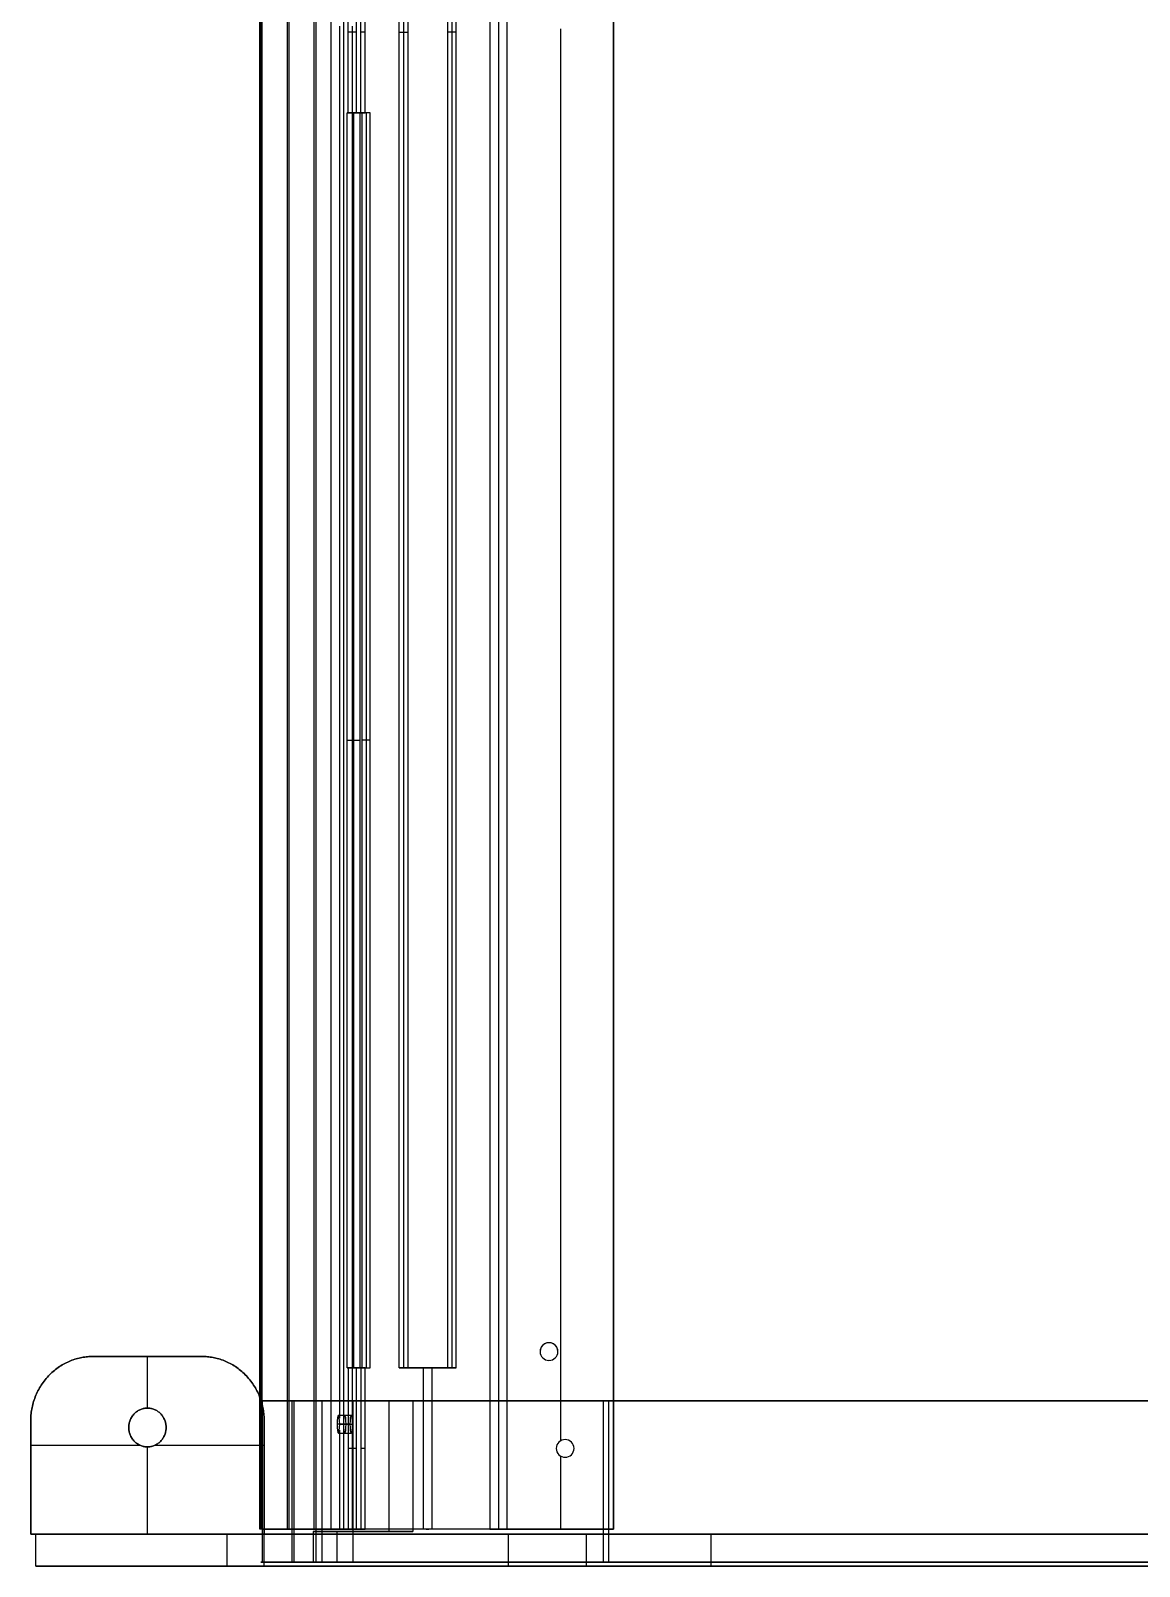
# Model space of a CAD drawing. Header units: millimetres. Extents: x -1488 to 3198, y -4194 to 3775.
# Drawn here: x -1488.2 to -1144.9, y -4194.1 to -3718.4 of the extents above; entities that cross this region are included whole.
import ezdxf

# ---------------------------------------------------------------- set-up
doc = ezdxf.new("R2010")
doc.units = ezdxf.units.MM
doc.header["$MEASUREMENT"] = 0
doc.layers.add('Domyślny', color=7, linetype='Continuous', true_color=0x000000)
doc.layers.add('Warstwa 01', color=7, linetype='Continuous', true_color=0xffffff)

# ---------------------------------------------------------------- blocks, each defined once
blk = doc.blocks.new('blacha nona tylna awki Soft 02.412 SC')
at = {"layer": 'Domyślny'}
for p, q in [((-902.5, 99.2, -96.47), (902.5, 99.2, -96.47)), ((902.5, 96.52, -63.58), (-902.5, 96.52, -63.58)), ((437.75, 98.85, -79.88), (875.18, 98.85, -79.88)), ((844.75, 94.39, -76.96), (844.75, 98.35, -76.39)), ((847.5, 98.74, -79.11), (847.5, 94.78, -79.68)), ((847.5, 94.78, -79.68), (847.5, 98.74, -79.11)), ((847.5, 94, -74.23), (847.5, 97.96, -73.67)), ((847.5, 94, -74.23), (847.5, 97.96, -73.67)), ((850.25, 94.39, -76.96), (850.25, 98.35, -76.39)), ((874.75, 95.1, -81.91), (874.75, 99.06, -81.34)), ((877.5, 99.45, -84.06), (877.5, 95.49, -84.63)), ((877.5, 94.71, -79.18), (877.5, 98.67, -78.62)), ((877.5, 94.71, -79.18), (877.5, 98.67, -78.62)), ((879.82, 98.85, -79.88), (902.5, 98.85, -79.88)), ((880.25, 95.1, -81.91), (880.25, 99.06, -81.34)), ((902.5, 94.85, -80.17), (902.5, 98.89, -80.17)), ((902.5, 96.87, -66.02), (902.5, 96.87, -94.31)), ((902.5, 91.41, -61.36), (902.5, 95.87, -61.36)), ((902.5, 92.56, -64.15), (-902.5, 92.56, -64.15)), ((437.75, 94.89, -80.45), (875.18, 94.89, -80.45)), ((879.82, 94.89, -80.45), (902.5, 94.89, -80.45)), ((902.5, 93.85, -58.67), (902.5, 93.85, -63.96)), ((25, 78.93, -48.76), (852.5, 78.93, -48.76)), ((438.75, 77.65, -50.3), (438.75, 80.22, -47.23)), ((852.5, 68.14, -42.32), (852.5, 74.37, -42.32)), ((852.5, 72.47, -40.73), (902.5, 72.47, -40.73)), ((902.5, 68.07, -42.26), (902.5, 74.29, -42.26)), ((852.5, 71.26, -39.71), (852.5, 71.26, -44.93)), ((852.5, 69.9, -43.79), (902.5, 69.9, -43.79)), ((902.5, 71.18, -44.87), (902.5, 71.18, -39.65)), ((25, 63.58, -35.88), (852.5, 63.58, -35.88)), ((438.75, 64.87, -34.35), (438.75, 62.3, -37.41)), ((658.12, 50.32, -27.36), (658.12, 52.89, -24.3)), ((463.75, 49.3, -25.12), (463.75, 52.2, -25.12)), ((463.75, 51.6, -25.83), (852.5, 51.6, -25.83)), ((463.75, 50.75, -26.85), (463.75, 50.75, -23.39)), ((463.75, 46.04, -23.47), (463.75, 50.69, -23.47)), ((463.75, 48.62, -21.42), (463.75, 48.62, -25.94)), ((852.5, 49.3, -25.12), (852.5, 52.2, -25.12)), ((852.5, 50.75, -23.39), (852.5, 50.75, -26.85)), ((852.5, 46.04, -23.47), (852.5, 50.69, -23.47)), ((852.5, 48.62, -25.94), (852.5, 48.62, -21.42)), ((902.5, 46.04, -23.47), (902.5, 50.69, -23.47)), ((902.5, 48.62, -21.42), (902.5, 48.62, -25.94)), ((463.75, 46.04, -24.32), (463.75, 43.82, -21.68)), ((463.75, 43.82, -23.93), (463.75, 46.04, -22.07)), ((463.75, 43.82, -23), (852.5, 43.82, -23)), ((658.12, 43.82, -21), (658.12, 43.82, -25)), ((852.5, 46.04, -21), (902.5, 46.04, -21)), ((852.5, 46.04, -25), (902.5, 46.04, -25)), ((852.5, 43.82, -21.68), (852.5, 46.04, -24.32)), ((852.5, 43.82, -23.93), (852.5, 46.04, -22.07)), ((902.5, 8, -23), (902.5, 46.04, -23)), ((436.86, 27.02, -25), (868.14, 27.02, -25)), ((436.86, 27.02, -21), (868.14, 27.02, -21)), ((867.25, 25, -21), (867.25, 25, -25)), ((870, 27.75, -21), (870, 27.75, -25)), ((871.86, 27.02, -25), (902.5, 27.02, -25)), ((871.86, 27.02, -21), (902.5, 27.02, -21)), ((872.75, 25, -21), (872.75, 25, -25)), ((902.5, 27.02, -25), (902.5, 27.02, -21)), ((870, 22.25, -25), (870, 22.25, -21)), ((902.5, 7.33, -24.97), (902.5, 0.64, -17)), ((902.5, 2.2, -22.51), (902.5, 5.28, -19.93)), ((902.5, 4, -17), (-902.5, 4, -17)), ((-902.5, 4, -8.5), (902.5, 4, -8.5)), ((902.5, 2), (-902.5, 2)), ((902.5, 0, -17), (-902.5, 0, -17)), ((-902.5, 0, -8.5), (902.5, 0, -8.5)), ((902.5, 0, -8.5), (902.5, 4, -8.5)), ((902.5, 2, -17), (902.5, 2))]:
    blk.add_line(p, q, dxfattribs=at)
at = {"layer": 'Domyślny', "extrusion": (-1.16931e-14, 0.98995, 0.141415)}
blk.add_arc((-847.5, -89.53, 86.56), 2.75, 270, 90, dxfattribs=at)
at = {"layer": 'Domyślny', "extrusion": (0, 0.98995, 0.141415)}
for centre, start, end in [((-847.5, -89.53, 84.56), 270, 90), ((-847.5, -89.53, 84.56), 90, 270), ((-877.5, -94.53, 84.56), 270, 90), ((-877.5, -94.53, 84.56), 90, 270)]:
    blk.add_arc(centre, 2.75, start, end, dxfattribs=at)
at = {"layer": 'Domyślny', "extrusion": (-5.84642e-15, 0.98995, 0.141415)}
blk.add_arc((-847.5, -89.53, 86.56), 2.75, 90, 270, dxfattribs=at)
at = {"layer": 'Domyślny', "extrusion": (-1.46054e-15, 0.98995, 0.141415)}
blk.add_arc((-877.5, -94.53, 86.56), 2.75, 270, 90, dxfattribs=at)
at = {"layer": 'Domyślny', "extrusion": (-7.30772e-16, 0.98995, 0.141415)}
blk.add_arc((-877.5, -94.53, 82.56), 2.75, 270, 90, dxfattribs=at)
at = {"layer": 'Domyślny', "extrusion": (-1.46254e-15, 0.98995, 0.141415)}
blk.add_arc((-877.5, -94.53, 86.56), 2.75, 90, 270, dxfattribs=at)
at = {"layer": 'Domyślny', "extrusion": (7.30771e-16, 0.98995, 0.141415)}
blk.add_arc((-877.5, -94.53, 82.56), 2.75, 90, 270, dxfattribs=at)
at = {"layer": 'Domyślny', "extrusion": (1, 0, 0)}
for centre, radius, start, end in [((88.6, -64.71, 902.5), 8, 8.1297, 50), ((88.6, -64.71, 902.5), 4, 8.1297, 50), ((46.04, -29, 438.75), 8, 50, 90), ((46.04, -29, 438.75), 4, 50, 90), ((46.04, -29, 463.75), 8, 50, 90), ((46.04, -29, 463.75), 4, 50, 90), ((46.04, -29, 877.5), 8, 50, 90), ((46.04, -29, 877.5), 4, 50, 90), ((46.04, -29, 902.5), 8, 50, 90), ((46.04, -29, 902.5), 4, 50, 90), ((8, -17, 902.5), 4, 180, 270), ((8, -17, 902.5), 8, 180, 270)]:
    blk.add_arc(centre, radius, start, end, dxfattribs=at)
at = {"layer": 'Domyślny', "extrusion": (2.19256e-15, 0.98995, 0.141415)}
blk.add_arc((-847.5, -89.53, 82.56), 2.75, 270, 90, dxfattribs=at)
at = {"layer": 'Domyślny', "extrusion": (-2.19256e-15, 0.98995, 0.141415)}
blk.add_arc((-847.5, -89.53, 82.56), 2.75, 90, 270, dxfattribs=at)
at = {"layer": 'Domyślny', "extrusion": (1, 6.41907e-14, 1.15621e-13)}
blk.add_arc((46.04, -29, 852.5), 8, 50, 90, dxfattribs=at)
at = {"layer": 'Domyślny', "extrusion": (1, 1.04524e-13, 1.65695e-13)}
blk.add_arc((46.04, -29, 852.5), 4, 50, 90, dxfattribs=at)
at = {"layer": 'Domyślny'}
for centre, start, end in [((870, 25, -21), 90, 270), ((870, 25, -25), 90, 270), ((870, 25, -23), 90, 270), ((870, 25, -21), 270, 90), ((870, 25, -25), 270, 90), ((870, 25, -23), 270, 90)]:
    blk.add_arc(centre, 2.75, start, end, dxfattribs=at)
for points in [[(-902.5, 101.18, -96.19), (0, 101.18, -96.19), (902.5, 101.18, -96.19)], [(902.5, 101.18, -96.19), (902.5, 99.2, -96.47), (902.5, 97.22, -96.75)], [(902.5, 101.18, -96.19), (902.5, 98.85, -79.88), (902.5, 96.52, -63.58)], [(902.5, 97.22, -96.75), (0, 97.22, -96.75), (-902.5, 97.22, -96.75)], [(902.5, 92.56, -64.15), (902.5, 94.89, -80.45), (902.5, 97.22, -96.75)], [(902.5, 92.56, -64.15), (902.5, 94.54, -63.86), (902.5, 96.52, -63.58)], [(-902.5, 93.75, -58.58), (0, 93.75, -58.58), (902.5, 93.75, -58.58)], [(-902.5, 91.18, -61.65), (0, 91.18, -61.65), (902.5, 91.18, -61.65)], [(902.5, 93.75, -58.58), (902.5, 72.47, -40.73), (902.5, 51.19, -22.87)], [(902.5, 93.75, -58.58), (902.5, 92.46, -60.12), (902.5, 91.18, -61.65)], [(902.5, 91.18, -61.65), (902.5, 69.9, -43.79), (902.5, 48.62, -25.94)], [(25, 80.22, -47.23), (438.75, 80.22, -47.23), (852.5, 80.22, -47.23)], [(852.5, 77.65, -50.3), (438.75, 77.65, -50.3), (25, 77.65, -50.3)], [(852.5, 77.65, -50.3), (852.5, 78.93, -48.76), (852.5, 80.22, -47.23)], [(852.5, 80.22, -47.23), (852.5, 72.54, -40.79), (852.5, 64.87, -34.35)], [(852.5, 62.3, -37.41), (852.5, 69.97, -43.86), (852.5, 77.65, -50.3)], [(852.5, 64.87, -34.35), (438.75, 64.87, -34.35), (25, 64.87, -34.35)], [(25, 62.3, -37.41), (438.75, 62.3, -37.41), (852.5, 62.3, -37.41)], [(852.5, 64.87, -34.35), (852.5, 63.58, -35.88), (852.5, 62.3, -37.41)], [(463.75, 52.89, -24.3), (658.12, 52.89, -24.3), (852.5, 52.89, -24.3)], [(463.75, 50.32, -27.36), (463.75, 51.6, -25.83), (463.75, 52.89, -24.3)], [(463.75, 52.89, -24.3), (463.75, 52.04, -23.59), (463.75, 51.19, -22.87)], [(852.5, 52.89, -24.3), (852.5, 51.6, -25.83), (852.5, 50.32, -27.36)], [(852.5, 51.19, -22.87), (852.5, 52.04, -23.59), (852.5, 52.89, -24.3)], [(463.75, 51.19, -22.87), (438.75, 51.19, -22.87), (413.75, 51.19, -22.87)], [(463.75, 48.62, -25.94), (438.75, 48.62, -25.94), (413.75, 48.62, -25.94)], [(463.75, 48.62, -25.94), (463.75, 49.9, -24.4), (463.75, 51.19, -22.87)], [(852.5, 50.32, -27.36), (658.12, 50.32, -27.36), (463.75, 50.32, -27.36)], [(463.75, 50.32, -27.36), (463.75, 49.47, -26.65), (463.75, 48.62, -25.94)], [(902.5, 51.19, -22.87), (877.5, 51.19, -22.87), (852.5, 51.19, -22.87)], [(852.5, 51.19, -22.87), (852.5, 49.9, -24.4), (852.5, 48.62, -25.94)], [(852.5, 48.62, -25.94), (852.5, 49.47, -26.65), (852.5, 50.32, -27.36)], [(902.5, 48.62, -25.94), (877.5, 48.62, -25.94), (852.5, 48.62, -25.94)], [(902.5, 48.62, -25.94), (902.5, 49.9, -24.4), (902.5, 51.19, -22.87)], [(463.75, 46.04, -25), (438.75, 46.04, -25), (413.75, 46.04, -25)], [(463.75, 46.04, -21), (438.75, 46.04, -21), (413.75, 46.04, -21)], [(463.75, 46.04, -25), (463.75, 44.93, -25), (463.75, 43.82, -25)], [(463.75, 43.82, -21), (463.75, 44.93, -21), (463.75, 46.04, -21)], [(463.75, 46.04, -21), (463.75, 46.04, -23), (463.75, 46.04, -25)], [(852.5, 43.82, -21), (658.12, 43.82, -21), (463.75, 43.82, -21)], [(463.75, 43.82, -25), (658.12, 43.82, -25), (852.5, 43.82, -25)], [(463.75, 43.82, -25), (463.75, 43.82, -23), (463.75, 43.82, -21)], [(852.5, 43.82, -25), (852.5, 44.93, -25), (852.5, 46.04, -25)], [(852.5, 46.04, -21), (852.5, 44.93, -21), (852.5, 43.82, -21)], [(852.5, 46.04, -25), (852.5, 46.04, -23), (852.5, 46.04, -21)], [(852.5, 43.82, -21), (852.5, 43.82, -23), (852.5, 43.82, -25)], [(902.5, 46.04, -21), (902.5, 46.04, -23), (902.5, 46.04, -25)], [(902.5, 8, -21), (902.5, 27.02, -21), (902.5, 46.04, -21)], [(902.5, 46.04, -25), (902.5, 27.02, -25), (902.5, 8, -25)], [(-902.5, 8, -25), (0, 8, -25), (902.5, 8, -25)], [(-902.5, 8, -21), (0, 8, -21), (902.5, 8, -21)], [(902.5, 8, -25), (902.5, 8, -23), (902.5, 8, -21)], [(-902.5, 4), (0, 4), (902.5, 4)], [(902.5, 0), (0, 0), (-902.5, 0)], [(902.5, 4), (902.5, 2), (902.5, 0)], [(902.5, 0, -17), (902.5, 2, -17), (902.5, 4, -17)], [(902.5, 4), (902.5, 4, -8.5), (902.5, 4, -17)], [(902.5, 0, -17), (902.5, 0, -8.5), (902.5, 0)]]:
    blk.add_open_spline(points, degree=2, dxfattribs=at)

msp = doc.modelspace()

# ---------------------------------------------------------------- linework, layer by layer
at = {"layer": 'Warstwa 01'}
for p, q in [((-1468.9, -4129.12, -217.86), (-1468.9, -4129.12, -207.86)), ((-1452.03, -4145.12, -217.86), (-1452.03, -4145.12, -207.86)), ((-1415.88, -4149.12, -217.86), (-1415.88, -4149.12, -207.86)), ((-1452.03, -4157.12, -207.86), (-1452.03, -4157.12, -217.86))]:
    msp.add_line(p, q, dxfattribs=at)
for points, weights in [([(-1488.18, -4149.12, -217.86), (-1488.18, -4129.12, -217.86), (-1468.9, -4129.12, -217.86)], [1, 0.707106781187, 1]), ([(-1468.9, -4129.12, -207.86), (-1488.18, -4129.12, -207.86), (-1488.18, -4149.12, -207.86)], [1, 0.707106781187, 1]), ([(-1468.9, -4129.12, -212.86), (-1488.18, -4129.12, -212.86), (-1488.18, -4149.12, -212.86)], [1, 0.707106781187, 1]), ([(-1435.16, -4129.12, -217.86), (-1415.88, -4129.12, -217.86), (-1415.88, -4149.12, -217.86)], [1, 0.707106781187, 1]), ([(-1415.88, -4149.12, -207.86), (-1415.88, -4129.12, -207.86), (-1435.16, -4129.12, -207.86)], [1, 0.707106781187, 1]), ([(-1415.88, -4149.12, -212.86), (-1415.88, -4129.12, -212.86), (-1435.16, -4129.12, -212.86)], [1, 0.707106781187, 1]), ([(-1416.5, -4142.87, 281.89), (-1419.06, -4142.87, 264.01), (-1407.33, -4142.87, 250.27)], [0.999999957779, 0.911390921935, 0.999999957779]), ([(-1399.85, -4142.87, 256.62), (-1408.64, -4142.87, 266.92), (-1406.73, -4142.87, 280.33)], [0.999999957779, 0.911390921935, 0.999999957779]), ([(-1310.86, -4142.87, 487.14), (-1387.18, -4142.87, 487.14), (-1397.98, -4142.87, 411.59)], [1, 0.755451714527, 1]), ([(-1388.41, -4142.87, 408.56), (-1378.6, -4142.87, 477.25), (-1309.21, -4142.87, 477.25)], [0.999999957779, 0.755451682631, 0.999999957779]), ([(-1427.39, -4184.12, 196.58), (-1416.6, -4184.12, 272.14), (-1340.27, -4184.12, 272.14)], [1, 0.755451714527, 1]), ([(-1400.74, -4183.37, 242.55), (-1397.2, -4183.37, 245.96), (-1393.31, -4183.37, 248.95)], [0.878315296972, 0.877046292811, 0.878509326445]), ([(-1277.42, -4184.12, 106.19), (-1306.47, -4184.12, 101.07), (-1316.04, -4184.12, 73.18)], [1, 0.861338849661, 1]), ([(-1427.39, -4194.12, 196.58), (-1416.6, -4194.12, 272.14), (-1340.27, -4194.12, 272.14)], [1, 0.755451714527, 1]), ([(-1416.5, -4192.87, 281.89), (-1419.06, -4192.87, 264.01), (-1407.33, -4192.87, 250.27)], [0.999999957779, 0.911390921935, 0.999999957779]), ([(-1399.85, -4192.87, 256.62), (-1408.64, -4192.87, 266.92), (-1406.73, -4192.87, 280.33)], [0.999999957779, 0.911390921935, 0.999999957779]), ([(-1400.74, -4192.87, 242.55), (-1397.2, -4192.87, 245.96), (-1393.31, -4192.87, 248.95)], [0.878315296367, 0.877046293462, 0.878509325747]), ([(-1310.86, -4192.87, 487.14), (-1387.18, -4192.87, 487.14), (-1397.98, -4192.87, 411.59)], [1, 0.755451714527, 1]), ([(-1388.41, -4192.87, 408.56), (-1378.6, -4192.87, 477.25), (-1309.21, -4192.87, 477.25)], [0.999999957779, 0.755451682631, 0.999999957779]), ([(-1277.42, -4194.12, 106.19), (-1306.47, -4194.12, 101.07), (-1316.04, -4194.12, 73.18)], [1, 0.861338849661, 1])]:
    msp.add_rational_spline(points, weights, degree=2, dxfattribs=at)
for points in [[(-1435.16, -4129.12, -217.86), (-1452.03, -4129.12, -217.86), (-1468.9, -4129.12, -217.86)], [(-1468.9, -4129.12, -207.86), (-1452.03, -4129.12, -207.86), (-1435.16, -4129.12, -207.86)], [(-1435.16, -4129.12, -212.86), (-1452.03, -4129.12, -212.86), (-1468.9, -4129.12, -212.86)], [(-1452.03, -4129.12, -217.86), (-1452.03, -4129.12, -212.86), (-1452.03, -4129.12, -207.86)], [(-1452.03, -4145.12, -207.86), (-1452.03, -4137.12, -207.86), (-1452.03, -4129.12, -207.86)], [(-1452.03, -4145.12, -217.86), (-1452.03, -4137.12, -217.86), (-1452.03, -4129.12, -217.86)], [(-1435.16, -4129.12, -207.86), (-1435.16, -4129.12, -212.86), (-1435.16, -4129.12, -217.86)], [(-1416.5, -4142.87, 281.89), (-1416.5, -4167.87, 281.89), (-1416.5, -4192.87, 281.89)], [(-1397.98, -4142.87, 411.59), (-1407.24, -4142.87, 346.74), (-1416.5, -4142.87, 281.89)], [(-1407.33, -4142.87, 250.27), (-1407.33, -4167.87, 250.27), (-1407.33, -4192.87, 250.27)], [(-1407.33, -4142.87, 250.27), (-1392.3, -4142.87, 232.66), (-1377.27, -4142.87, 215.04)], [(-1406.73, -4142.87, 280.33), (-1406.73, -4167.87, 280.33), (-1406.73, -4192.87, 280.33)], [(-1406.73, -4142.87, 280.33), (-1397.57, -4142.87, 344.45), (-1388.41, -4142.87, 408.56)], [(-1369.81, -4142.87, 221.41), (-1384.83, -4142.87, 239.01), (-1399.85, -4142.87, 256.62)], [(-1399.85, -4142.87, 256.62), (-1399.85, -4167.87, 256.62), (-1399.85, -4192.87, 256.62)], [(-1397.98, -4142.87, 411.59), (-1397.98, -4167.87, 411.59), (-1397.98, -4192.87, 411.59)], [(-1388.41, -4142.87, 408.56), (-1388.41, -4167.87, 408.56), (-1388.41, -4192.87, 408.56)], [(-1377.27, -4142.87, 215.04), (-1377.27, -4163.12, 215.04), (-1377.27, -4183.37, 215.04)], [(-1377.27, -4142.87, 215.04), (-1373.54, -4142.87, 218.23), (-1369.81, -4142.87, 221.41)], [(-1369.81, -4142.87, 221.41), (-1369.81, -4163.12, 221.41), (-1369.81, -4183.37, 221.41)], [(-851.6, -4142.87, 487.14), (-1081.23, -4142.87, 487.14), (-1310.86, -4142.87, 487.14)], [(-1310.86, -4142.87, 487.14), (-1310.86, -4167.87, 487.14), (-1310.86, -4192.87, 487.14)], [(-1309.21, -4142.87, 477.25), (-1309.21, -4167.87, 477.25), (-1309.21, -4192.87, 477.25)], [(-1488.18, -4149.12, -217.86), (-1488.18, -4166.62, -217.86), (-1488.18, -4184.12, -217.86)], [(-1488.18, -4149.12, -207.86), (-1488.18, -4149.12, -212.86), (-1488.18, -4149.12, -217.86)], [(-1488.18, -4184.12, -207.86), (-1488.18, -4166.62, -207.86), (-1488.18, -4149.12, -207.86)], [(-1488.18, -4149.12, -212.86), (-1488.18, -4166.62, -212.86), (-1488.18, -4184.12, -212.86)], [(-1457.81, -4151.12, -217.86), (-1457.81, -4151.12, -212.86), (-1457.81, -4151.12, -207.86)], [(-1446.24, -4151.12, -217.86), (-1446.24, -4151.12, -212.86), (-1446.24, -4151.12, -207.86)], [(-1415.88, -4184.12, -217.86), (-1415.88, -4166.62, -217.86), (-1415.88, -4149.12, -217.86)], [(-1415.88, -4149.12, -207.86), (-1415.88, -4166.62, -207.86), (-1415.88, -4184.12, -207.86)], [(-1415.88, -4184.12, -212.86), (-1415.88, -4166.62, -212.86), (-1415.88, -4149.12, -212.86)], [(-1488.18, -4156.62, -207.86), (-1471.26, -4156.62, -207.86), (-1454.34, -4156.62, -207.86)], [(-1488.18, -4156.62, -217.86), (-1471.26, -4156.62, -217.86), (-1454.34, -4156.62, -217.86)], [(-1452.03, -4184.12, -207.86), (-1452.03, -4170.62, -207.86), (-1452.03, -4157.12, -207.86)], [(-1452.03, -4184.12, -217.86), (-1452.03, -4170.62, -217.86), (-1452.03, -4157.12, -217.86)], [(-1449.72, -4156.62, -207.86), (-1432.8, -4156.62, -207.86), (-1415.88, -4156.62, -207.86)], [(-1449.72, -4156.62, -217.86), (-1432.8, -4156.62, -217.86), (-1415.88, -4156.62, -217.86)], [(-1488.18, -4166.62, -217.86), (-1488.18, -4166.62, -212.86), (-1488.18, -4166.62, -207.86)], [(-1415.88, -4166.62, -217.86), (-1415.88, -4166.62, -212.86), (-1415.88, -4166.62, -207.86)], [(-1488.18, -4184.12, -217.86), (-1488.18, -4184.12, -212.86), (-1488.18, -4184.12, -207.86)], [(-1415.88, -4184.12, -207.86), (-1452.03, -4184.12, -207.86), (-1488.18, -4184.12, -207.86)], [(-1415.88, -4184.12, -217.86), (-1452.03, -4184.12, -217.86), (-1488.18, -4184.12, -217.86)], [(-1488.18, -4184.12, -212.86), (-1452.03, -4184.12, -212.86), (-1415.88, -4184.12, -212.86)], [(-1486.59, -4194.12, -217.86), (-1486.59, -4189.12, -217.86), (-1486.59, -4184.12, -217.86)], [(-1415.88, -4184.12, -217.86), (-1451.24, -4184.12, -217.86), (-1486.59, -4184.12, -217.86)], [(-1452.03, -4184.12, -217.86), (-1452.03, -4184.12, -212.86), (-1452.03, -4184.12, -207.86)], [(-1427.39, -4194.12, 196.58), (-1427.39, -4189.12, 196.58), (-1427.39, -4184.12, 196.58)], [(-1415.88, -4194.12, -217.86), (-1415.88, -4189.12, -217.86), (-1415.88, -4184.12, -217.86)], [(-1415.88, -4184.12, -207.86), (-1415.88, -4184.12, -212.86), (-1415.88, -4184.12, -217.86)], [(-1400.74, -4183.37, 242.55), (-1400.74, -4188.12, 242.55), (-1400.74, -4192.87, 242.55)], [(-1377.27, -4183.37, 215.04), (-1389.01, -4183.37, 228.79), (-1400.74, -4183.37, 242.55)], [(-1393.31, -4192.87, 248.95), (-1393.31, -4188.12, 248.95), (-1393.31, -4183.37, 248.95)], [(-1393.31, -4183.37, 248.95), (-1381.56, -4183.37, 235.18), (-1369.81, -4183.37, 221.41)], [(-1369.81, -4183.37, 221.41), (-1373.54, -4183.37, 218.23), (-1377.27, -4183.37, 215.04)], [(-1340.27, -4194.12, 272.14), (-1340.27, -4189.12, 272.14), (-1340.27, -4184.12, 272.14)], [(-1340.27, -4184.12, 272.14), (-1108.77, -4184.12, 272.14), (-877.26, -4184.12, 272.14)], [(-1316.04, -4194.12, 73.18), (-1316.04, -4189.12, 73.18), (-1316.04, -4184.12, 73.18)], [(-1277.42, -4194.12, 106.19), (-1277.42, -4189.12, 106.19), (-1277.42, -4184.12, 106.19)], [(-1013.22, -4184.12, 152.78), (-1145.32, -4184.12, 129.49), (-1277.42, -4184.12, 106.19)], [(-1415.88, -4194.12, -217.86), (-1451.24, -4194.12, -217.86), (-1486.59, -4194.12, -217.86)], [(-1397.98, -4192.87, 411.59), (-1407.24, -4192.87, 346.74), (-1416.5, -4192.87, 281.89)], [(-1407.33, -4192.87, 250.27), (-1404.04, -4192.87, 246.41), (-1400.74, -4192.87, 242.55)], [(-1406.73, -4192.87, 280.33), (-1397.57, -4192.87, 344.45), (-1388.41, -4192.87, 408.56)], [(-1393.31, -4192.87, 248.95), (-1396.58, -4192.87, 252.78), (-1399.85, -4192.87, 256.62)], [(-1340.27, -4194.12, 272.14), (-1108.77, -4194.12, 272.14), (-877.26, -4194.12, 272.14)], [(-851.6, -4192.87, 487.14), (-1081.23, -4192.87, 487.14), (-1310.86, -4192.87, 487.14)], [(-1013.22, -4194.12, 152.78), (-1145.32, -4194.12, 129.49), (-1277.42, -4194.12, 106.19)]]:
    msp.add_open_spline(points, degree=2, dxfattribs=at)
for points, knots in [([(-1309.21, -4142.87, 477.25), (-1196.4, -4142.87, 477.25), (-1083.58, -4142.87, 477.25), (-967.54, -4142.87, 477.25), (-851.49, -4142.87, 477.25)], [5009.033173, 5009.033173, 5009.033173, 5234.661756, 5234.661756, 5466.75579, 5466.75579, 5466.75579]), ([(-1486.59, -4184.12, -217.86), (-1485.06, -4184.12, -207.16), (-1483.54, -4184.12, -196.46), (-1455.46, -4184.12, 0.06), (-1427.39, -4184.12, 196.58)], [-21.621195, -21.621195, -21.621195, 0, 0, 397.030546, 397.030546, 397.030546]), ([(-1316.04, -4184.12, 73.18), (-1362.29, -4184.12, -61.64), (-1408.54, -4184.12, -196.46), (-1412.21, -4184.12, -207.16), (-1415.88, -4184.12, -217.86)], [-400.02673, -400.02673, -400.02673, -114.964479, -114.964479, -92.336154, -92.336154, -92.336154]), ([(-1486.59, -4194.12, -217.86), (-1485.06, -4194.12, -207.16), (-1483.54, -4194.12, -196.46), (-1455.46, -4194.12, 0.06), (-1427.39, -4194.12, 196.58)], [-21.621195, -21.621195, -21.621195, 0, 0, 397.030546, 397.030546, 397.030546]), ([(-1316.04, -4194.12, 73.18), (-1362.29, -4194.12, -61.64), (-1408.54, -4194.12, -196.46), (-1412.21, -4194.12, -207.16), (-1415.88, -4194.12, -217.86)], [-400.02673, -400.02673, -400.02673, -114.964479, -114.964479, -92.336154, -92.336154, -92.336154]), ([(-1309.21, -4192.87, 477.25), (-1196.4, -4192.87, 477.25), (-1083.58, -4192.87, 477.25), (-967.54, -4192.87, 477.25), (-851.49, -4192.87, 477.25)], [5009.033173, 5009.033173, 5009.033173, 5234.661756, 5234.661756, 5466.75579, 5466.75579, 5466.75579])]:
    msp.add_open_spline(points, degree=2, knots=knots, dxfattribs=at)
for points, knots in [([(-1452.03, -4157.12, -217.86), (-1457.81, -4157.12, -217.86), (-1457.81, -4151.12, -217.86), (-1457.81, -4145.12, -217.86), (-1452.03, -4145.12, -217.86)], [0, 0, 0, 9.424778, 9.424778, 18.849556, 18.849556, 18.849556]), ([(-1452.03, -4145.12, -207.86), (-1457.81, -4145.12, -207.86), (-1457.81, -4151.12, -207.86), (-1457.81, -4157.12, -207.86), (-1452.03, -4157.12, -207.86)], [-18.849556, -18.849556, -18.849556, -9.424778, -9.424778, 0, 0, 0]), ([(-1452.03, -4157.12, -212.86), (-1457.81, -4157.12, -212.86), (-1457.81, -4151.12, -212.86), (-1457.81, -4145.12, -212.86), (-1452.03, -4145.12, -212.86)], [1.570796, 1.570796, 1.570796, 3.141593, 3.141593, 4.712389, 4.712389, 4.712389]), ([(-1452.03, -4145.12, -217.86), (-1446.24, -4145.12, -217.86), (-1446.24, -4151.12, -217.86), (-1446.24, -4157.12, -217.86), (-1452.03, -4157.12, -217.86)], [0, 0, 0, 9.424778, 9.424778, 18.849556, 18.849556, 18.849556]), ([(-1452.03, -4157.12, -207.86), (-1446.24, -4157.12, -207.86), (-1446.24, -4151.12, -207.86), (-1446.24, -4145.12, -207.86), (-1452.03, -4145.12, -207.86)], [-18.849556, -18.849556, -18.849556, -9.424778, -9.424778, 0, 0, 0]), ([(-1452.03, -4145.12, -212.86), (-1446.24, -4145.12, -212.86), (-1446.24, -4151.12, -212.86), (-1446.24, -4157.12, -212.86), (-1452.03, -4157.12, -212.86)], [1.570796, 1.570796, 1.570796, 3.141593, 3.141593, 4.712389, 4.712389, 4.712389])]:
    msp.add_rational_spline(points, [1, 0.707106781187, 1, 0.707106781187, 1], degree=2, knots=knots, dxfattribs=at)

# ---------------------------------------------------------------- block references
at = {"layer": 'Domyślny', "extrusion": (-0.98995, -8.33209e-17, 0.141415), "rotation": 360}
msp.add_blockref('blacha nona tylna awki Soft 02.412 SC', (3280.1, -54.32, 1423.84), dxfattribs=at)

doc.saveas('drawing.dxf')
